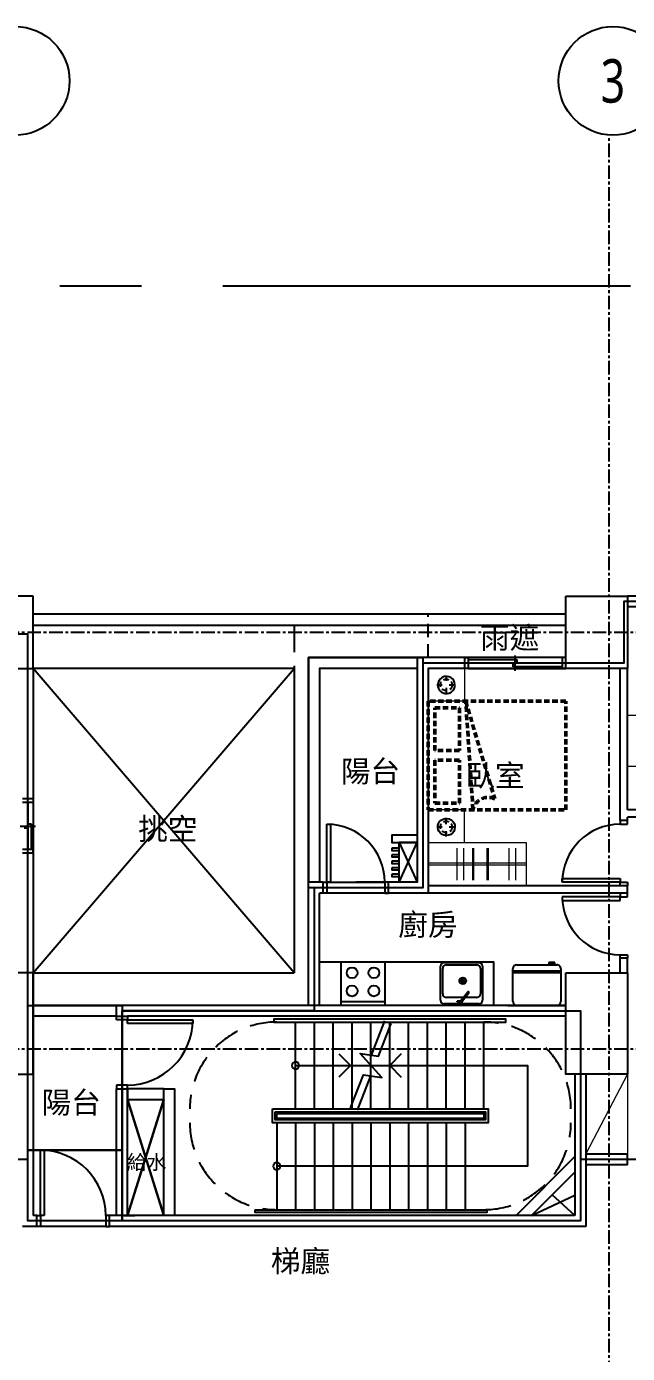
# Model space of a CAD drawing. Header units: millimetres. Extents: x -3377 to 119122, y -22007 to 15479.
# Drawn here: x 41051 to 41881, y 9649 to 11480 of the extents above; entities that cross this region are included whole.
import ezdxf
from ezdxf.enums import TextEntityAlignment as Align

# ---------------------------------------------------------------- set-up
doc = ezdxf.new("R2010")
doc.units = ezdxf.units.MM
doc.header["$LTSCALE"] = 150
doc.header["$MEASUREMENT"] = 0
for name, pattern in [('11', [0.15, 0.1, -0.05]), ('CENTER', [2, 1.25, -0.25, 0.25, -0.25]), ('HIDDEN', [0.375, 0.25, -0.125]), ('HIDDEN2', [0.1875, 0.125, -0.0625])]:
    doc.linetypes.add(name, pattern=pattern)
doc.layers.get('0').update_dxf_attribs({"plot": 0})
for name, color, linetype, plot in [('AREA', 3, 'Continuous', False), ('FUNITURE', 9, 'Continuous', False), ('S-ARCH', 252, 'Continuous', False), ('法規檢討', 3, 'Continuous', False)]:
    doc.layers.add(name, color=color, linetype=linetype, plot=plot)
for name, color, linetype in [('ASSLN', 8, 'Continuous'), ('COL', 1, 'Continuous'), ('Col-Line', 8, 'CENTER'), ('Duct', 1, 'Continuous'), ('FIN', 5, 'Continuous'), ('GRID', 5, 'CENTER'), ('OPEN', 4, 'Continuous'), ('OTHER', 4, 'Continuous'), ('STAIR', 4, 'Continuous'), ('TEXT', 2, 'Continuous'), ('WALL', 2, 'Continuous'), ('WALL2', 3, 'Continuous'), ('WALL3', 4, 'Continuous'), ('機電修改', 1, 'Continuous')]:
    doc.layers.add(name, color=color, linetype=linetype)
doc.styles.add('C1', font='', dxfattribs={"bigfont": 'japanese.shx'})
doc.styles.add('HH', font='')
doc.styles.get('C1').set_extended_font_data('微軟正黑體')
doc.styles.get('HH').set_extended_font_data('Microsoft JhengHei')

# ---------------------------------------------------------------- blocks, each defined once
blk = doc.blocks.new('A$C69764756')
at = {"color": 252}
for p, q in [((825, 745), (90, 745)), ((90, 730), (825, 730)), ((450, 670), (90, 670)), ((450, 250), (90, 670)), ((90, 250), (450, 670)), ((450, 670), (450, 250)), ((90, 250), (450, 250)), ((220, 75), (270, -85)), ((270, 75), (220, -85)), ((777.50022, -85), (837.5, -57.07029)), ((837.5, -85), (806.2219, -56.27832))]:
    blk.add_line(p, q, dxfattribs=at)
at = {"color": 252, "linetype": 'HIDDEN2'}
blk.add_line((635, 685, 1.07354), (635, 745, -0.35785), dxfattribs=at)
at = {"color": 252, "linetype": 'HIDDEN'}
blk.add_line((90, 5), (205, 5), dxfattribs=at)
at = {"color": 252}
blk.add_lwpolyline([(595, 375), (595, 430), (620, 430), (620, 375), (595, 375), (620, 430), (595, 430), (620, 375)], dxfattribs=at)
at = {"color": 252, "linetype": 'HIDDEN'}
for centre, start, end in [((426, 62), 90, 180), ((712, 62, 0.53677), 0, 90), ((426, 43, 0.53677), 180, 270), ((712, 43, 1.07354), 270, 0)]:
    blk.add_arc(centre, 120, start, end, dxfattribs=at)
at = {"layer": 'AREA', "color": 252}
blk.add_line((190, -100), (95, -100), dxfattribs=at)
blk.add_lwpolyline([(1887.5, -582.5), (1887.5, -77.5), (1517.5, -77.5), (1517.5, 132.5), (1750, 132.5), (1750, 447.5), (1887.5, 447.5), (1887.5, 762.5), (905, 762.5), (905, 677.5), (627.5, 677.5), (627.5, 367.5), (477.5, 367.5), (477.5, 197.5), (212.5, 197.5), (212.5, 196.5), (212.5, 5), (82.5, 5), (82.5, 197.5), (82.5, 220), (82.5, 717.5), (-237.5, 717.5)], dxfattribs=at)
for points in [[(627.5, 367.5), (470, 367.5), (470, 685), (627.5, 685)], [(212.5, 5), (82.5, 5), (82.5, 205), (212.5, 205)], [(212.5, 197.5), (845, 197.5), (845, -92.5), (212.5, -92.5)], [(212.5, 197.5), (845, 197.5), (845, -92.5), (212.5, -92.5)], [(82.5, 5), (212.5, 5), (212.5, -92.5), (82.5, -92.5)], [(212.5, -92.5), (82.5, -92.5), (82.5, -7.5), (-142.5, -7.5), (-142.5, -447.5), (82.5, -447.5), (82.5, -422.5), (82.5, -317.5), (352.5, -317.5), (567.5, -317.5), (845, -317.5), (845, -437.5), (1085, -437.5), (1085, -7.5), (845, -7.5), (845, -92.5)]]:
    blk.add_lwpolyline(points, close=True, dxfattribs=at)
at = {"layer": 'ASSLN', "color": 252}
for points in [[(585, 422), (585, 419), (595, 419), (595, 422)], [(585, 413), (585, 410), (595, 410), (595, 413)], [(585, 404), (585, 401), (595, 401), (595, 404)], [(585, 395), (585, 392), (595, 392), (595, 395)], [(585, 386), (585, 383), (595, 383), (595, 386)]]:
    blk.add_lwpolyline(points, close=True, dxfattribs=at)
at = {"layer": 'COL', "color": 252}
for points in [[(90, 770), (5, 770), (5, 670), (90, 670)], [(825, 770), (910, 770), (910, 670), (825, 670)], [(90, 250), (5, 250), (5, 110), (90, 110)], [(825, 250), (910, 250), (910, 110), (825, 110)]]:
    blk.add_lwpolyline(points, close=True, dxfattribs=at)
at = {"layer": 'Col-Line', "color": 252, "linetype": 'ByBlock'}
for centre in [(65, 1481.15945), (890, 1481.15945)]:
    blk.add_circle(centre, 75, dxfattribs=at)
at = {"layer": 'Duct', "color": 252, "linetype": 'CENTER', "ltscale": 3}
blk.add_lwpolyline([(-3248.34882, -1646.48446), (-3248.33714, -389.26289), (-3248.3549, 1198.22963), (2559.9, 1198.1), (2559.3809, -389.35039), (2558.9663, -1646.48446), (-422.8204, -1646.48157)], close=True, dxfattribs=at)
blk.add_lwpolyline([(-3248.34882, -1646.48446), (-3248.33714, -389.26289), (-3248.3549, 1198.22963), (2559.9, 1198.1), (2559.3809, -389.35039), (2558.9663, -1646.48446), (-422.8204, -1646.48157)], close=True, dxfattribs=at)
blk.add_lwpolyline([(-3248.34882, -1646.48446), (-3248.33714, -389.26289), (-3248.3549, 1198.22963), (2559.9, 1198.1), (2559.3809, -389.35039), (2558.9663, -1646.48446), (-422.8204, -1646.48157)], close=True, dxfattribs=at)
at = {"layer": 'FIN', "color": 252}
for p, q in [((514.99999, 205), (515, 265)), ((515, 265), (575, 264.99999)), ((575, 264.99999), (574.99999, 204.99999)), ((652, 212.00188), (652, 259.00188)), ((657, 264.00188), (705, 264.00188)), ((660, 261.00188), (702, 261.00188)), ((710, 259.00188), (710, 212.00188)), ((655, 221.00188), (655, 256.00188)), ((680.97472, 240.52085), (684.27971, 237.21586)), ((684.27971, 240.52085), (680.97472, 237.21586)), ((682.62722, 241.20533), (682.62722, 236.53137)), ((707, 256.00188), (707, 221.00188)), ((680.49619, 212.01217), (689.67419, 223.7768)), ((682.07309, 210.78197), (691.25109, 222.54661)), ((690.47462, 221.55129), (688.89771, 222.78149)), ((691.16442, 223.24838), (690.37597, 223.86348)), ((574.99999, 204.99999), (514.99999, 205)), ((575, 209.99999), (515, 210)), ((705, 207.00188), (656.99999, 207.00188)), ((702, 216.00188), (660, 216.00188)), ((674.84067, 209.95498), (674.84067, 210.95498)), ((678.85916, 210.95498), (674.84067, 210.95498)), ((678.76933, 209.95498), (674.84067, 209.95498)), ((678.78353, 211.96178), (682.08852, 208.6568)), ((682.08852, 211.96178), (678.78353, 208.6568))]:
    blk.add_line(p, q, dxfattribs=at)
blk.add_lwpolyline([(485, 265), (725, 264.99999), (725, 204.99999), (485, 205)], close=True, dxfattribs=at)
for centre, radius in [((530, 250), 7.5), ((560, 250), 7.5), ((682.62722, 238.86835), 4.62673), ((682.62722, 238.86835), 2.33698), ((530, 225), 7.5), ((560, 225), 7.5), ((680.43603, 210.30929), 1.70394)]:
    blk.add_circle(centre, radius, dxfattribs=at)
for centre, radius, start, end in [((657, 259.00188), 5, 89.99999516, 179.99999516), ((660, 256.00188), 5, 89.99999516, 179.99999516), ((702, 256.00188), 5, 359.99999516, 89.99999516), ((705, 259.00188), 5, 359.99999516, 89.99999516), ((660, 221.00188), 5, 179.99999516, 269.99999516), ((690.06842, 223.46925), 0.5, 52.04096176, 142.04096176), ((690.85687, 222.85416), 0.5, 322.04096176, 52.04096176), ((702, 221.00188), 5, 269.99999516, 359.99999516), ((657, 212.00188), 5, 179.99999516, 269.99999516), ((705, 212.00188), 5, 269.99999516, 359.99999516)]:
    blk.add_arc(centre, radius, start, end, dxfattribs=at)
at = {"layer": 'FUNITURE', "color": 252, "linetype": '11', "ltscale": 0.5}
for p, q in [((659.99999, 660.34862), (660.00001, 651.28801)), ((659.99999, 660.34862), (660.00001, 651.28801)), ((646.94051, 647.28806), (656.00002, 647.28804)), ((660.00003, 643.28801), (660.00005, 634.2274)), ((660.00003, 643.28801), (660.00005, 634.2274)), ((664.00004, 647.28795), (673.05955, 647.28797)), ((664.00004, 647.28795), (673.05955, 647.28797)), ((660.00003, 455.27661), (660.00005, 464.33722)), ((660.00003, 455.27661), (660.00005, 464.33722)), ((646.94051, 451.27657), (656.00002, 451.27659)), ((659.99999, 438.216), (660.00001, 447.27661)), ((659.99999, 438.216), (660.00001, 447.27661)), ((664.00004, 451.27667), (673.05955, 451.27665)), ((664.00004, 451.27667), (673.05955, 451.27665))]:
    blk.add_line(p, q, dxfattribs=at)
at = {"layer": 'FUNITURE', "color": 252, "linetype": '11', "lineweight": 50, "ltscale": 0.5}
for p, q in [((696.78551, 475.375), (686.78551, 625)), ((686.78551, 625), (726.78551, 490))]:
    blk.add_line(p, q, dxfattribs=at)
at = {"layer": 'FUNITURE', "color": 252, "lineweight": 13, "ltscale": 0.5}
for p, q in [((674.9925, 377.92347), (674.9925, 422.07653)), ((684.14398, 377.92347), (684.14398, 422.07653)), ((696.13045, 422.07653), (696.13045, 377.92347)), ((698.17594, 377.92347), (698.17594, 422.07653)), ((716.13045, 422.07653), (716.13045, 377.92347)), ((718.17594, 377.92347), (718.17594, 422.07653)), ((746.68607, 377.92347), (746.68607, 422.07653)), ((755.83756, 377.92347), (755.83756, 422.07653))]:
    blk.add_line(p, q, dxfattribs=at)
at = {"layer": 'FUNITURE', "color": 252, "lineweight": 5, "ltscale": 0.5}
for p, q in [((770, 401.50001), (635, 401.50001)), ((770, 398.50001), (635, 398.50001))]:
    blk.add_line(p, q, dxfattribs=at)
at = {"layer": 'FUNITURE', "color": 252, "ltscale": 0.5}
for p, q in [((757.5, 260.99999), (812.5, 261)), ((809.67594, 264.3), (801.6013, 264.3)), ((801.6013, 264.3), (801.6013, 261)), ((801.6013, 263), (809.67594, 263)), ((809.67594, 261), (809.67594, 264.3)), ((752, 210.49999), (752, 255.49999)), ((818, 252.2), (752, 252.19999)), ((818, 250.1382), (752, 250.13819)), ((818, 255.5), (818, 210.5)), ((745, 204.99999), (825, 205)), ((812.5, 205), (757.5, 204.99999))]:
    blk.add_line(p, q, dxfattribs=at)
at = {"layer": 'FUNITURE', "color": 252, "lineweight": 5, "ltscale": 0.5}
for points in [[(635, 625), (635, 670), (685, 670), (685, 625), (635, 625), (635, 625)], [(910, 605), (910, 535), (970, 535), (970, 605), (910, 605), (910, 605)], [(635, 475), (635, 430), (685, 430), (685, 475), (635, 475), (635, 475)], [(910, 110), (910, 0), (852.5, 0), (852.5, 110), (910, 110), (852.5, 0)]]:
    blk.add_lwpolyline(points, dxfattribs=at)
at = {"layer": 'FUNITURE', "color": 252, "linetype": '11', "ltscale": 0.5}
for points in [[(660.01035, 659.15097), (657.07308, 658.78168), (654.31828, 657.69728), (651.91724, 655.96495), (650.01989, 653.69247), (648.74333, 651.02094), (648.16758, 648.11678), (648.32815, 645.16046), (649.21511, 642.33567), (650.77336, 639.81831), (652.90608, 637.76471), (655.48041, 636.30264), (658.33641, 635.52297), (661.29657, 635.47433), (664.17673, 636.15954), (666.79752, 637.5361), (668.99664, 639.51835), (670.63679, 641.98307), (671.61623, 644.77708), (671.8743, 647.72644), (671.39421, 650.64796), (670.20661, 653.35995), (668.38468, 655.69379), (666.04236, 657.50418), (663.32476, 658.67882), (660.40099, 659.14449), (660.01035, 659.15097)], [(660.01035, 439.41365), (657.07308, 439.78294), (654.31828, 440.86735), (651.91724, 442.59967), (650.01989, 444.87215), (648.74333, 447.54368), (648.16758, 450.44784), (648.32815, 453.40416), (649.21511, 456.22896), (650.77336, 458.74631), (652.90608, 460.79991), (655.48041, 462.26198), (658.33641, 463.04166), (661.29657, 463.09029), (664.17673, 462.40508), (666.79752, 461.02852), (668.99664, 459.04627), (670.63679, 456.58155), (671.61623, 453.78755), (671.8743, 450.83819), (671.39421, 447.91667), (670.20661, 445.20467), (668.38468, 442.87083), (666.04236, 441.06044), (663.32476, 439.88581), (660.40099, 439.42013), (660.01035, 439.41365)]]:
    blk.add_lwpolyline(points, close=True, dxfattribs=at)
at = {"layer": 'FUNITURE', "color": 252, "linetype": '11', "lineweight": 50, "ltscale": 0.5}
blk.add_lwpolyline([(635, 625), (635, 475), (825, 475), (825, 625), (635, 625)], dxfattribs=at)
for points in [[(643.98535, 615.83714), (678.38352, 615.83714), (678.38352, 556.66286), (643.98535, 556.66286)], [(643.98535, 484.16286), (678.38352, 484.16286), (678.38352, 543.33714), (643.98535, 543.33714)]]:
    blk.add_lwpolyline(points, close=True, dxfattribs=at)
at = {"layer": 'FUNITURE', "color": 252, "lineweight": 5, "ltscale": 0.5}
for points in [[(910, 535), (1055, 535), (1055, 475), (910, 475)], [(635, 430), (770, 430), (770, 370), (635, 370)]]:
    blk.add_lwpolyline(points, close=True, dxfattribs=at)
at = {"layer": 'FUNITURE', "color": 252, "linetype": '11', "ltscale": 0.5}
for centre in [(660.00002, 647.28801), (660.00002, 451.27661)]:
    blk.add_circle(centre, 8, dxfattribs=at)
at = {"layer": 'FUNITURE', "color": 252, "linetype": '11', "lineweight": 50, "ltscale": 0.5}
blk.add_arc((717.60761, 470.74474), 21.33071, 64.51547753, 167.46299041, dxfattribs=at)
at = {"layer": 'FUNITURE', "color": 252, "ltscale": 0.5}
for centre, start, end in [((757.5, 255.49999), 90.00000484, 180.00000483), ((812.5, 255.5), 0.00000483, 90.00000484), ((757.5, 210.49999), 180.00000483, 270.00000484), ((812.5, 210.5), 270.00000484, 0.00000483)]:
    blk.add_arc(centre, 5.5, start, end, dxfattribs=at)
at = {"layer": 'GRID', "color": 252, "ltscale": 0.1}
for p, q in [((885, -1264.17596), (885, 1406.15945)), ((-1388.2411, 720), (2403.48217, 720)), ((-1388.2411, 145), (2403.48217, 145))]:
    blk.add_line(p, q, dxfattribs=at)
at = {"layer": 'OPEN', "color": 252, "linetype": 'Continuous'}
for p, q in [((685, 685, 1.07354), (690, 685, 1.07354)), ((690, 685, 1.07354), (690, 670, 1.07354)), ((820, 685, 1.07354), (690, 685, 1.07354)), ((690, 682.5, 1.07354), (757.5, 682.5, 1.07354)), ((755, 667, 1.07354), (755, 688, 1.07354)), ((757.5, 682.5, 1.07354), (757.5, 677.5, 1.07354)), ((825, 685, 1.07354), (820, 685, 1.07354)), ((820, 685, 1.07354), (820, 670, 1.07354)), ((690, 670, 1.07354), (685, 670, 1.07354)), ((820, 677.5, 1.07354), (690, 677.5, 1.07354)), ((690, 670, 1.07354), (820, 670, 1.07354)), ((752.5, 672.5, 1.07354), (752.5, 677.5, 1.07354)), ((820, 672.5, 1.07354), (752.5, 672.5, 1.07354)), ((820, 670, 1.07354), (825, 670, 1.07354)), ((90, 485), (75, 485)), ((82.5, 485), (82.5, 420)), ((90, 490), (90, 485)), ((90, 485), (90, 420)), ((900, 460), (900, 455)), ((910, 455), (910, 460)), ((72, 452.5), (93, 452.5)), ((77.5, 450), (82.5, 450)), ((87.5, 455), (82.5, 455)), ((87.5, 420), (87.5, 455)), ((495, 375), (495, 455)), ((495, 455), (500, 455)), ((500, 455), (500, 375)), ((900, 455), (910, 455)), ((90, 420), (75, 420)), ((90, 415), (90, 420)), ((490, 375), (495, 375)), ((495, 375), (495, 360)), ((495, 375), (575, 375)), ((500, 375), (495, 375)), ((580, 375), (575, 375)), ((575, 375), (575, 360)), ((820, 375), (820, 380)), ((820, 380), (900, 380)), ((900, 375), (820, 375)), ((900, 380), (900, 375)), ((900, 370), (900, 375)), ((900, 375), (910, 375)), ((910, 375), (910, 370)), ((495, 360), (490, 360)), ((575, 360), (495, 360)), ((575, 360), (580, 360)), ((900, 355), (820, 355)), ((820, 355), (820, 350)), ((820, 350), (900, 350)), ((900, 360), (900, 355)), ((900, 355), (910, 355)), ((900, 350), (900, 355)), ((910, 355), (910, 360)), ((900, 270), (900, 275)), ((900, 275), (910, 275)), ((910, 275), (910, 270)), ((205, 185), (205, 190)), ((220, 185), (205, 185)), ((220, 190), (220, 185)), ((220, 185), (310, 185)), ((220, 180), (220, 185)), ((310, 185), (310, 180)), ((310, 180), (220, 180)), ((220, 95), (205, 95)), ((205, 95), (205, 90)), ((220, 90), (220, 95)), ((100, -85), (100, 5)), ((100, 5), (105, 5)), ((105, 5), (105, -85)), ((95, -85), (100, -85)), ((100, -85), (100, -100)), ((105, -85), (100, -85)), ((195, -85), (190, -85)), ((190, -85), (190, -100)), ((100, -100), (95, -100)), ((190, -100), (195, -100))]:
    blk.add_line(p, q, dxfattribs=at)
for centre, radius, start, end in [((495, 375), 80, 0, 90), ((900, 375), 80, 90, 180), ((900, 355), 80, 180, 270), ((220, 185), 90, 270, 0), ((100, -85), 90, 0, 90)]:
    blk.add_arc(centre, radius, start, end, dxfattribs=at)
at = {"layer": 'OTHER', "color": 252}
for p, q in [((574.70757, 183.83457), (556.19341, 136.28245)), ((537.29243, 60.16543), (555.80659, 107.71755))]:
    blk.add_line(p, q, dxfattribs=at)
blk.add_lwpolyline([(527.97073, 63.79479), (545.66828, 109.24952), (571.01405, 105.41959), (540.98595, 138.58041), (566.33172, 134.75048), (584.02927, 180.20521)], dxfattribs=at)
at = {"layer": 'STAIR', "color": 252}
for p, q in [((452, 62, -0.53677), (452, 182, -0.53677)), ((478, 62), (478, 182)), ((504, 62), (504, 182)), ((530, 62), (530, 182)), ((556, 62), (556, 182)), ((582, 62), (582, 182)), ((608, 62), (608, 182)), ((634, 62), (634, 182)), ((660, 62), (660, 182)), ((686, 62), (686, 182)), ((712, 62), (712, 182)), ((426, 43), (426, -77)), ((452, 43, 0.53677), (452, -77, 0.53677)), ((478, 43, 0.53677), (478, -77, 0.53677)), ((504, 43, 0.53677), (504, -77, 0.53677)), ((530, 43, 0.53677), (530, -77, 0.53677)), ((556, 43, 0.53677), (556, -77, 0.53677)), ((582, 43, 0.53677), (582, -77, 0.53677)), ((608, 43, 0.53677), (608, -77, 0.53677)), ((634, 43, 0.53677), (634, -77, 0.53677)), ((660, 43, 0.53677), (660, -77, 0.53677)), ((686, 43, 0.53677), (686, -77, 0.53677))]:
    blk.add_line(p, q, dxfattribs=at)
for points, elevation in [([(422, 182), (742, 182), (742, 186), (422, 186)], -0.53677), ([(396, -77), (716, -77), (716, -81), (396, -81)], 0.53677)]:
    blk.add_lwpolyline(points, close=True, dxfattribs=dict(at, elevation=elevation))
for points in [[(511.64818, 137.9099), (527.55808, 122), (511.64818, 106.0901)], [(597.9099, 137.9099), (582, 122), (597.9099, 106.0901)], [(452, 122), (452, 122), (772, 122), (772, -17), (426, -17)], [(420, 62), (718, 62), (718, 43), (420, 43), (420, 62), (420, 62)]]:
    blk.add_lwpolyline(points, dxfattribs=at)
for points in [[(424, 58), (714, 58), (714, 47), (424, 47)], [(426, 56), (712, 56), (712, 49), (426, 49)]]:
    blk.add_lwpolyline(points, close=True, dxfattribs=at)
at = {"layer": 'TEXT', "color": 252, "extrusion": (0, 0, -1)}
for centre in [(452, 122), (426, -17)]:
    blk.add_ellipse(centre, major_axis=(-3.53671, 3.53671), ratio=1, start_param=0.7853981634, end_param=7.0685834706, dxfattribs=at)
at = {"layer": 'WALL', "color": 252}
for p, q in [((1880, 770), (910, 770)), ((1880, 755), (910, 755)), ((685, 685, 1.07354), (685, 670, 1.07354)), ((825, 670, 1.07354), (825, 685, 1.07354)), ((90, 490), (75, 490)), ((90, 415), (75, 415)), ((470, 205), (470, 375)), ((490, 375), (470, 375)), ((490, 360), (490, 375)), ((620, 375), (535.5576, 375)), ((580, 360), (580, 375)), ((485, 205), (485, 360)), ((490, 360), (485, 360)), ((635, 360), (535.5576, 360)), ((825, 205), (205, 205)), ((205, 190), (205, 205)), ((205, 190), (220, 190)), ((825, 190), (220, 190)), ((220, 190), (220, 190)), ((837.5, 110), (837.5, -85)), ((852.5, 110), (852.5, -100)), ((205, -85), (205, 90)), ((205, 90), (220, 90)), ((220, -85), (220, 90)), ((852.5, 0), (910, 0)), ((910, -15), (910, 0)), ((756.28702, -85), (837.5, -3.78702)), ((910, -15), (852.5, -15)), ((777.50022, -85), (837.5, -25.00022)), ((95, -85), (90, -85)), ((95, -100), (95, -85)), ((837.5, -85), (195, -85)), ((195, -100), (195, -85)), ((215, -85), (230, -85)), ((95, -100), (75, -100)), ((852.5, -100), (195, -100))]:
    blk.add_line(p, q, dxfattribs=at)
for points in [[(825, 685), (620, 685), (620, 375)], [(90, 670), (90, -85)], [(825, 670), (635, 670), (635, 360)], [(270, -85.00006), (270, 90), (285, 90), (285, -85)]]:
    blk.add_lwpolyline(points, dxfattribs=at)
blk.add_lwpolyline([(270, 90), (220, 90), (220, 75), (270, 75)], close=True, dxfattribs=at)
at = {"layer": 'WALL2', "color": 252}
for p, q in [((900, 460), (900, 670)), ((910, 475), (910, 670)), ((910, 460), (900, 460)), ((1065, 475), (910, 475)), ((1065, 465), (910, 465)), ((910, 460), (910, 465)), ((900, 370), (635, 370)), ((910, 370), (900, 370)), ((910, 360), (910, 370)), ((900, 360), (635, 360)), ((910, 360), (900, 360)), ((900, 250), (900, 270)), ((910, 270), (900, 270)), ((910, 250), (910, 270))]:
    blk.add_line(p, q, dxfattribs=at)
blk.add_lwpolyline([(620, 440), (585, 440), (585, 430), (620, 430)], dxfattribs=at)
at = {"layer": 'WALL3', "color": 252}
for p, q in [((205, 205), (90, 205)), ((205, 190), (90, 190))]:
    blk.add_line(p, q, dxfattribs=at)
for points in [[(620, 685), (470, 685), (470, 375)], [(620, 670), (485, 670), (485, 375)]]:
    blk.add_lwpolyline(points, dxfattribs=at)
at = {"layer": '機電修改', "color": 252}
for p, q in [((220, -85, 1.07354), (270, 75, 1.07354)), ((270, -85.00006, 1.07354), (220, 75, 1.07354))]:
    blk.add_line(p, q, dxfattribs=at)
at = {"layer": '法規檢討', "color": 252, "linetype": 'HIDDEN'}
blk.add_lwpolyline([(450, 670), (90, 670), (90, 730), (450, 730)], close=True, dxfattribs=at)
at = {"layer": 'Col-Line', "color": 252, "style": 'C1', "width": 0.75}
blk.add_text('3', height=60, dxfattribs=at).set_placement((890, 1481.15945), align=Align.MIDDLE)
at = {"layer": 'TEXT', "color": 252, "style": 'HH'}
for s, p in [('雨遮', (747.31638, 697.57336)), ('陽台', (555.32274, 513.16332)), ('臥室', (727.31638, 507.38901)), ('挑空', (275.71968, 433.78289)), ('廚房', (634.65448, 301.49978)), ('陽台', (142.33215, 56.06663)), ('梯廳', (458.76554, -162.95374))]:
    blk.add_text(s, height=30, dxfattribs=at).set_placement(p, align=Align.CENTER)
blk.add_text('給水', height=20, dxfattribs=at).set_placement((219.18244, -21.46447))
blk = doc.blocks.new('2021-1102')
blk.add_blockref('A$C69764756', (28860.3, -5596))

msp = doc.modelspace()

# ---------------------------------------------------------------- block references
at = {"layer": 'S-ARCH'}
msp.add_blockref('2021-1102', (12110.4, 15520.27), dxfattribs=at)

doc.saveas('drawing.dxf')
